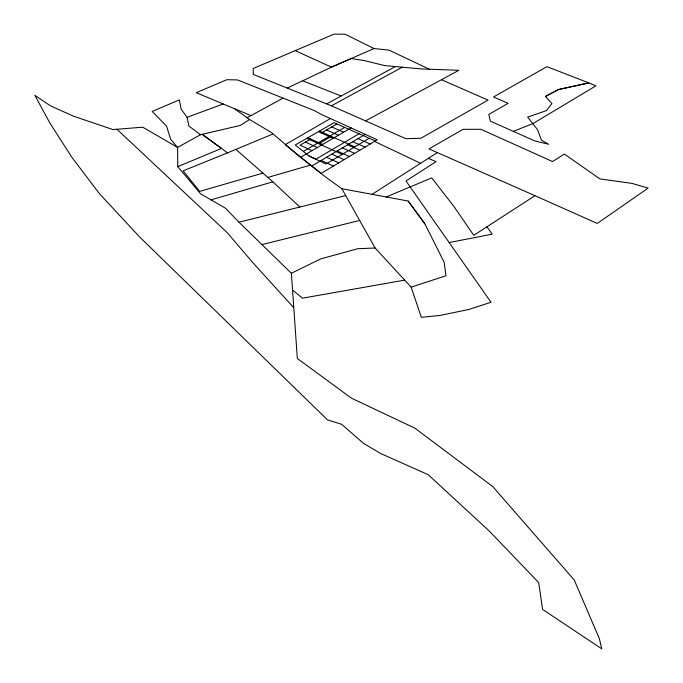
<?xml version="1.0" encoding="UTF-8"?>
<svg xmlns="http://www.w3.org/2000/svg" width="683" height="683" viewBox="0 0 683 683"><rect width="100%" height="100%" fill="white"/><g stroke="black" fill="none" stroke-linecap="round" stroke-linejoin="round"><path stroke-width="1.02" d="M534.994 195.697L429.018 148.911L462.972 129.335L480.892 129.292L552.513 161.538L564.38 154.11L599.887 178.895L632.142 183.411L648.124 188.115L597.249 223.443L534.994 195.697L473.754 235.319L454.033 206.599L431.716 177.862L386.057 197.054M371.911 194.433L437.359 152.591M428.361 158.345L436.01 161.649L406.001 180.986L491 302.262L468.897 309.467L440.1 315.444L421.334 317.322L411.14 287.133L375.087 247.997L341.867 188.721L325.996 177.298L299.154 156.313L271.527 132.57L249.568 119.542L240.331 125.424L200.486 134.722L177.58 147.443L142.738 127.2L112.951 129.565L73.568 116.23L50.516 105.874L34.876 95.304L49.765 122.855L71.672 157.03L99.402 193.656L140.058 237.394L327.524 419.891L341.62 424.28L363.424 443.301L380.482 453.418L428.215 474.702L489.421 531.186L538.691 582.573L542.592 609.398L601.774 648.85L599.401 638.827L574.258 580.012L492.742 486.552L414.794 428.113L351.267 398.069L297.327 358.473L291.385 273.277L238.973 222.206L225.578 208.264L200.725 193.929L177.776 166.643L177.58 147.443L170.665 139.272L166.592 126.167L152.164 111.449L179.313 99.906L181.191 109.254L187.125 117.305L188.909 126.082L200.486 134.722M369.247 138.273L326.047 163.971L309.544 156.381L295.269 144.975L334.047 122.701L375.309 140.971M311.798 165.995L365.337 134.32M359.053 133.766L316.033 159.105L308.776 155.767M300.836 157.175L351.173 127.823M303.337 151.421L344.693 127.405M319.789 143.131L330.324 137.01M330.649 118.398L285.246 144.634L321.07 173.448L377.272 139.793L321.676 114.59L314.368 110.612L237.582 79.937L226.858 79.698L196.26 92.7L250.977 115.606M310.739 139.033L300.068 145.18L312.029 150.644M321.292 132.954L336.873 123.973M247.058 117.732L283.061 98.13M429.3 69.171L388.892 50.09L373.977 48.553L345.069 34.193L333.996 34.15L253.18 68.505L253.333 74.464L331.426 105.822L402.261 67.19M326.815 103.79L395.38 66.567M365.533 120.882L458.848 70.298L421.309 68.923L384.683 65.594L364.218 60.539L351.164 58.533L331.443 67.165L287.321 88.022M545.358 96.457L558.6 89.507L588.806 82.899L546.946 66.644L493.519 96.995L508.075 103.329L488.789 114.445L490.326 121.122L534.857 140.954L548.645 144.267L541.568 140.271L537.444 129.514L527.669 117.134L546.443 110.62L551.907 103.577L545.358 96.457L558.609 89.507L588.806 82.899L595.9 85.845L532.817 123.657L513.317 131.367M291.385 273.277L320.634 258.917L357.687 248.74L375.087 247.997M373.977 48.553L331.443 67.165L295.244 50.627M177.776 166.643L221.497 148.416L202.151 134.329L227.576 152.847L272.696 134.099M227.576 152.847L183.172 170.835L199.667 191.411L262.912 173.098M187.125 117.305L223.187 103.97M411.14 287.133L445.956 275.77L444.181 262.349L424.852 223.819L408.169 201.033L341.867 188.721M211.013 199.863L272.841 181.832L299.837 207.026M267.847 177.443L310.389 165.098M238.973 222.206L345.735 195.577M261.93 244.574L359.736 220.447M449.175 242.55L492.281 234.167L486.851 226.85M404.686 280.132L302.467 298.181L292.418 289.942M302.646 80.773L341.133 96.013M441.457 79.723L488.055 100.102L420.856 138.282L405.864 138.692L331.426 105.822M331.707 126.944L343.609 132.237M358.029 138.649L370.177 144.045M326.517 129.941L338.418 135.26M352.855 141.705L365.012 147.135M319.482 131.068L354.767 146.888M318.432 131.674L333.202 138.299M347.656 144.787L359.821 150.243M342.422 147.878L354.597 153.368M307.879 137.735L322.683 144.437M337.154 150.994L349.346 156.518M306.821 138.342L342.183 154.375M305.421 142.098L317.373 147.537M331.861 154.127L344.061 159.677M326.534 157.278L338.742 162.861M321.172 160.445L333.398 166.063M374.532 141.432L420.608 163.297M234.576 108.742L249.568 119.542M235.925 149.381L272.841 181.832M116.938 129.249L227.166 232.613L253.478 263.399L293.502 307.41M408.169 201.033L424.852 223.819"/></g></svg>
